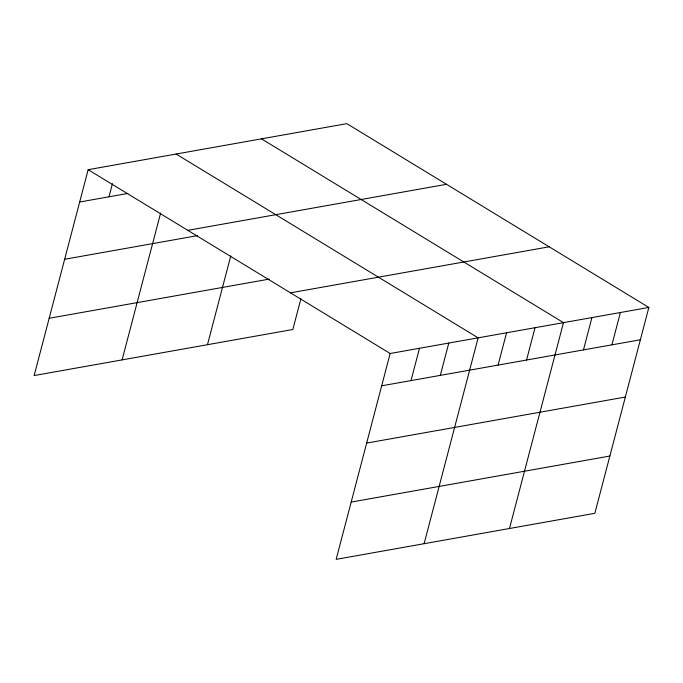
<?xml version="1.0" encoding="UTF-8"?>
<svg xmlns="http://www.w3.org/2000/svg" width="683" height="683" viewBox="0 0 683 683"><rect width="100%" height="100%" fill="white"/><g stroke="black" fill="none" stroke-linecap="round" stroke-linejoin="round"><path stroke-width="1.02" d="M648.85 307.452L390.164 353.495L336.156 559.351L594.842 513.309L648.85 307.452L346.844 123.649L88.158 169.691L34.15 375.548L292.836 329.505L300.887 298.83M108.998 196.789L112.439 183.667M122.103 359.89L160.659 212.942M207.47 344.702L230.769 255.894M411.004 380.593L419.482 348.279M440.322 375.377L448.799 343.054M424.109 543.694L478.117 337.837L176.112 154.034M498.095 365.098L506.573 332.775M526.55 360.035L535.028 327.712M509.475 528.505L563.484 322.649L261.478 138.845M583.461 349.901L591.939 317.578M611.917 344.838L620.395 312.515M79.68 202.014L127.841 193.443M187.816 230.342L446.503 184.308M64.654 259.275L197.327 235.669M49.176 318.278L269.247 279.116M290.497 292.836L549.192 246.794M381.677 385.81L640.372 339.775M366.66 443.079L625.346 397.036M351.182 502.082L609.868 456.039M88.158 169.691L390.164 353.495"/></g></svg>
